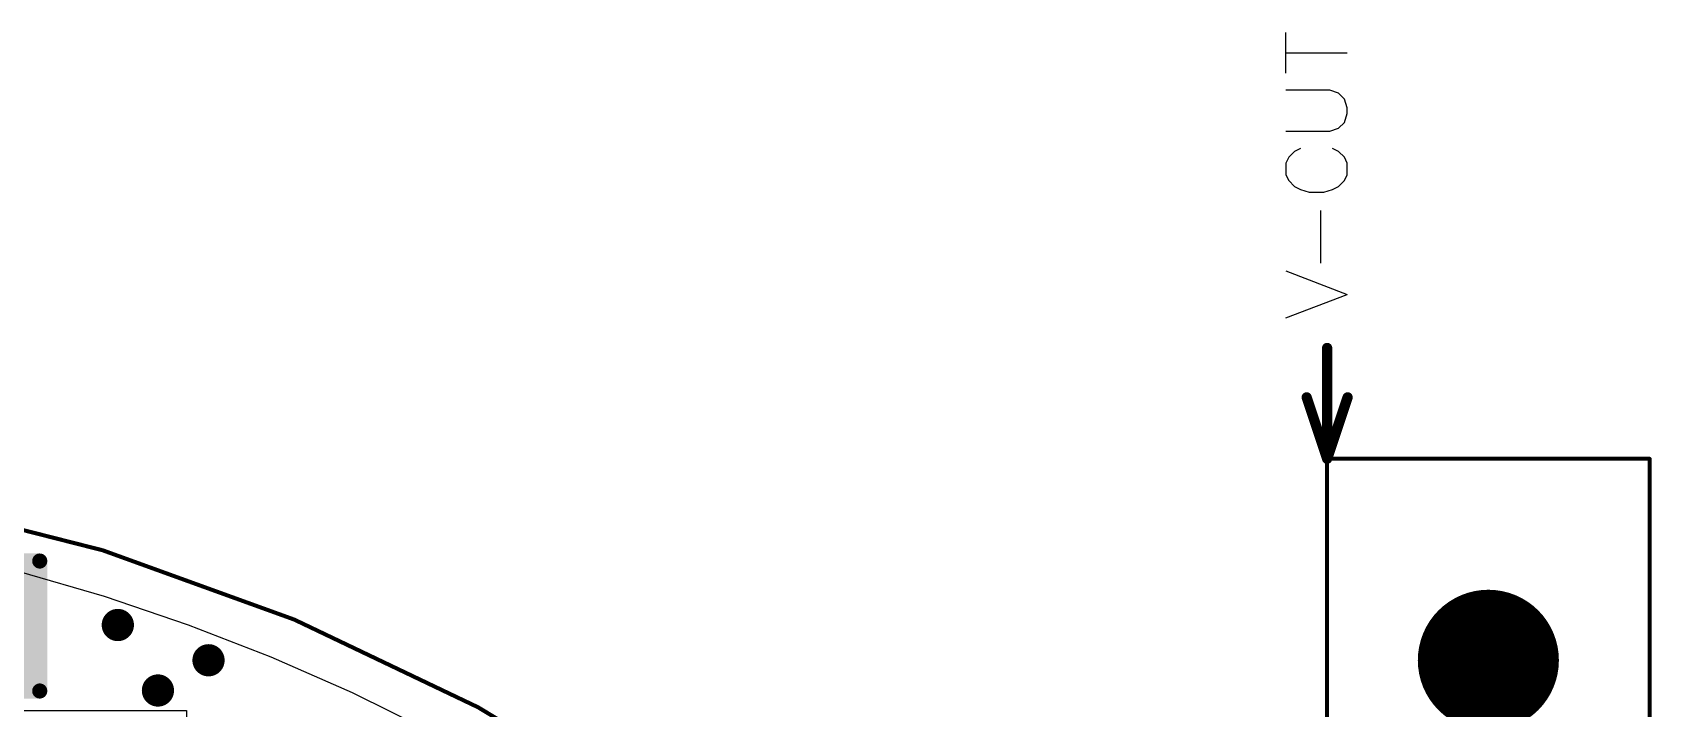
# Model space of a CAD drawing. Header units: millimetres. Extents: x 194 to 375, y 175 to 317.
# Drawn here: x 267.38 to 307.55, y 299.3 to 316.08 of the extents above; entities that cross this region are included whole.
import ezdxf

# ---------------------------------------------------------------- set-up
doc = ezdxf.new("R2010")
doc.units = ezdxf.units.MM
doc.layers.add('Mechanical20', color=56, linetype='Continuous')
doc.layers.add('TopLayer', color=1, linetype='Continuous')

# ---------------------------------------------------------------- blocks, each defined once
blk = doc.blocks.new('EC_H10_164')
at = {"layer": 'TopLayer'}
for p, q in [((-1.64999924, -4.19999922), (-1.64999924, 4.19999922)), ((-1.64999924, 4.19999922), (1.64999924, 4.19999922)), ((1.64999924, 4.19999922), (1.64999924, -4.19999922)), ((1.64999924, -4.19999922), (-1.64999924, -4.19999922))]:
    blk.add_line(p, q, dxfattribs=at)
at = {"layer": 'TopLayer', "const_width": 0.18750026}
for points in [[(-5.45624766, 0.5624982399999999, 1), (-5.268749939999999, 0.5624982399999999, 1)], [(-2.2312503, 0.5624982399999999, 1), (-2.04375258, 0.5624982399999999, 1)], [(2.04375258, 0.5624982399999999, 1), (2.2312503, 0.5624982399999999, 1)], [(5.268749939999999, 0.5624982399999999, 1), (5.45624766, 0.5624982399999999, 1)], [(-5.45624766, -0.5624982399999999, 1), (-5.268749939999999, -0.5624982399999999, 1)], [(-2.2312503, -0.5624982399999999, 1), (-2.04375258, -0.5624982399999999, 1)], [(2.04375258, -0.5624982399999999, 1), (2.2312503, -0.5624982399999999, 1)], [(5.268749939999999, -0.5624982399999999, 1), (5.45624766, -0.5624982399999999, 1)]]:
    blk.add_lwpolyline(points, format="xyb", close=True, dxfattribs=at)
at = {"layer": 'TopLayer'}
for points in [[(-5.549999059999999, -0.5624982399999999), (-1.95000118, -0.5624982399999999), (-5.549999059999999, 0.5624982399999999), (-1.95000118, 0.5624982399999999)], [(-5.3624988, -0.7499985), (-2.13750144, -0.7499985), (-5.3624988, 0.7499985), (-2.13750144, 0.7499985)], [(1.95000118, -0.5624982399999999), (5.549999059999999, -0.5624982399999999), (1.95000118, 0.5624982399999999), (5.549999059999999, 0.5624982399999999)], [(2.13750144, -0.7499985), (5.3624988, -0.7499985), (2.13750144, 0.7499985), (5.3624988, 0.7499985)]]:
    blk.add_solid(points, dxfattribs=at)

msp = doc.modelspace()

# ---------------------------------------------------------------- linework, layer by layer
at = {"layer": 'Mechanical20'}
for p, q in [((298.4763271, 315.06566908), (298.4763271, 316.08145064)), ((298.4763271, 315.57355986), (299.99999944, 315.57355986)), ((299.56466376, 314.64484442), (298.4763271, 314.64484442)), ((299.7823316, 314.57228932), (299.56466376, 314.64484442)), ((299.92744434, 314.42717658), (299.7823316, 314.57228932)), ((299.99999944, 314.20950874), (299.92744434, 314.42717658)), ((299.99999944, 314.06439854), (299.99999944, 314.20950874)), ((299.7823316, 313.70161796), (299.92744434, 313.8467307)), ((299.92744434, 313.8467307), (299.99999944, 314.06439854)), ((298.4763271, 313.62906286), (299.56466376, 313.62906286)), ((299.56466376, 313.62906286), (299.7823316, 313.70161796)), ((298.5488822, 312.98331612), (298.4763271, 312.83820338)), ((298.6939924, 313.12842632), (298.5488822, 312.98331612)), ((298.83910514, 313.20098396), (298.6939924, 313.12842632)), ((299.7823316, 313.12842632), (299.63721886, 313.20098396)), ((299.92744434, 312.98331612), (299.7823316, 313.12842632)), ((299.99999944, 312.83820338), (299.92744434, 312.98331612)), ((298.4763271, 312.83820338), (298.4763271, 312.54798044)), ((298.4763271, 312.54798044), (298.5488822, 312.4028677)), ((299.92744434, 312.4028677), (299.99999944, 312.54798044)), ((299.99999944, 312.54798044), (299.99999944, 312.83820338)), ((298.5488822, 312.4028677), (298.6939924, 312.2577575)), ((298.6939924, 312.2577575), (298.83910514, 312.18519986)), ((298.83910514, 312.18519986), (299.05677298, 312.11264476)), ((299.41955356, 312.11264476), (299.63721886, 312.18519986)), ((299.63721886, 312.18519986), (299.7823316, 312.2577575)), ((299.7823316, 312.2577575), (299.92744434, 312.4028677)), ((299.05677298, 312.11264476), (299.41955356, 312.11264476)), ((299.34699592, 310.35679356), (299.34699592, 311.6628006)), ((298.4763271, 310.16089352), (299.99999944, 309.5804451)), ((298.4763271, 308.99999922), (299.99999944, 309.5804451))]:
    msp.add_line(p, q, dxfattribs=at)
for points, const_width in [([(299.50000044, 307.25000018), (299.50000044, 308.25000072)], 0.254), ([(299.50000044, 305.50000114), (299.50000044, 307.25000018)], 0.254), ([(298.99200044, 307.02400114), (299.50000044, 305.50000114)], 0.254), ([(299.50000044, 305.50000114), (300.00800044, 307.02400114)], 0.254), ([(299.50000044, 206.50000102), (299.50000044, 305.50000114)], 0.0999998), ([(299.50000044, 305.50000114), (307.49999968, 305.50000114)], 0.0999998), ([(307.49999968, 206.50000102), (307.49999968, 305.50000114)], 0.0999998)]:
    msp.add_lwpolyline(points, dxfattribs=dict(at, const_width=const_width))
for points, const_width in [([(299.43650044, 308.25000072, 1), (299.56350044, 308.25000072, 1)], 0.127), ([(299.43650044, 307.25000018, 1), (299.56350044, 307.25000018, 1)], 0.127), ([(299.43650044, 307.25000018, 1), (299.56350044, 307.25000018, 1)], 0.127), ([(298.92850044, 307.02400114, 1), (299.05550044, 307.02400114, 1)], 0.127), ([(299.94450044, 307.02400114, 1), (300.07150044, 307.02400114, 1)], 0.127), ([(299.43650044, 305.50000114, 1), (299.56350044, 305.50000114, 1)], 0.127), ([(299.43650044, 305.50000114, 1), (299.56350044, 305.50000114, 1)], 0.127), ([(299.43650044, 305.50000114, 1), (299.56350044, 305.50000114, 1)], 0.127), ([(299.47500176, 305.50000114, 1), (299.52499912, 305.50000114, 1)], 0.0499999), ([(299.47500176, 305.50000114, 1), (299.52499912, 305.50000114, 1)], 0.0499999), ([(307.475001, 305.50000114, 1), (307.52499836, 305.50000114, 1)], 0.0499999), ([(307.475001, 305.50000114, 1), (307.52499836, 305.50000114, 1)], 0.0499999)]:
    msp.add_lwpolyline(points, format="xyb", close=True, dxfattribs=dict(at, const_width=const_width))
at = {"layer": 'Mechanical20', "const_width": 0.0999998}
msp.add_lwpolyline([(206.49999848, 273.89974938, -0.633004866005813), (299.50000044, 278.12467616)], format="xyb", dxfattribs=at)
at = {"layer": 'TopLayer'}
for p, q in [((267.0505835, 302.70602654), (269.16272558, 302.09039404)), ((269.16272558, 302.09039404), (271.24600056, 301.3832174)), ((271.24600056, 301.3832174), (273.29644858, 300.58584282)), ((273.29644858, 300.58584282), (275.31016058, 299.69978668)), ((275.31016058, 299.69978668), (277.28330878, 298.72673808))]:
    msp.add_line(p, q, dxfattribs=at)
for points, const_width in [([(302.624998, 300.50000098, 1), (304.37499704, 300.50000098, 1)], 1.74999904), ([(269.30000242, 301.37499796, 1), (269.70000162, 301.37499796, 1)], 0.3999992), ([(271.55000046, 300.50000098, 1), (271.94999966, 300.50000098, 1)], 0.3999992), ([(270.2950017, 299.74999994, 1), (270.6950009, 299.74999994, 1)], 0.3999992)]:
    msp.add_lwpolyline(points, format="xyb", close=True, dxfattribs=dict(at, const_width=const_width))

# ---------------------------------------------------------------- block references
at = {"rotation": 90}
msp.add_blockref('EC_H10_164', (267.00000448, 297.6000017), dxfattribs=at)

doc.saveas('drawing.dxf')
